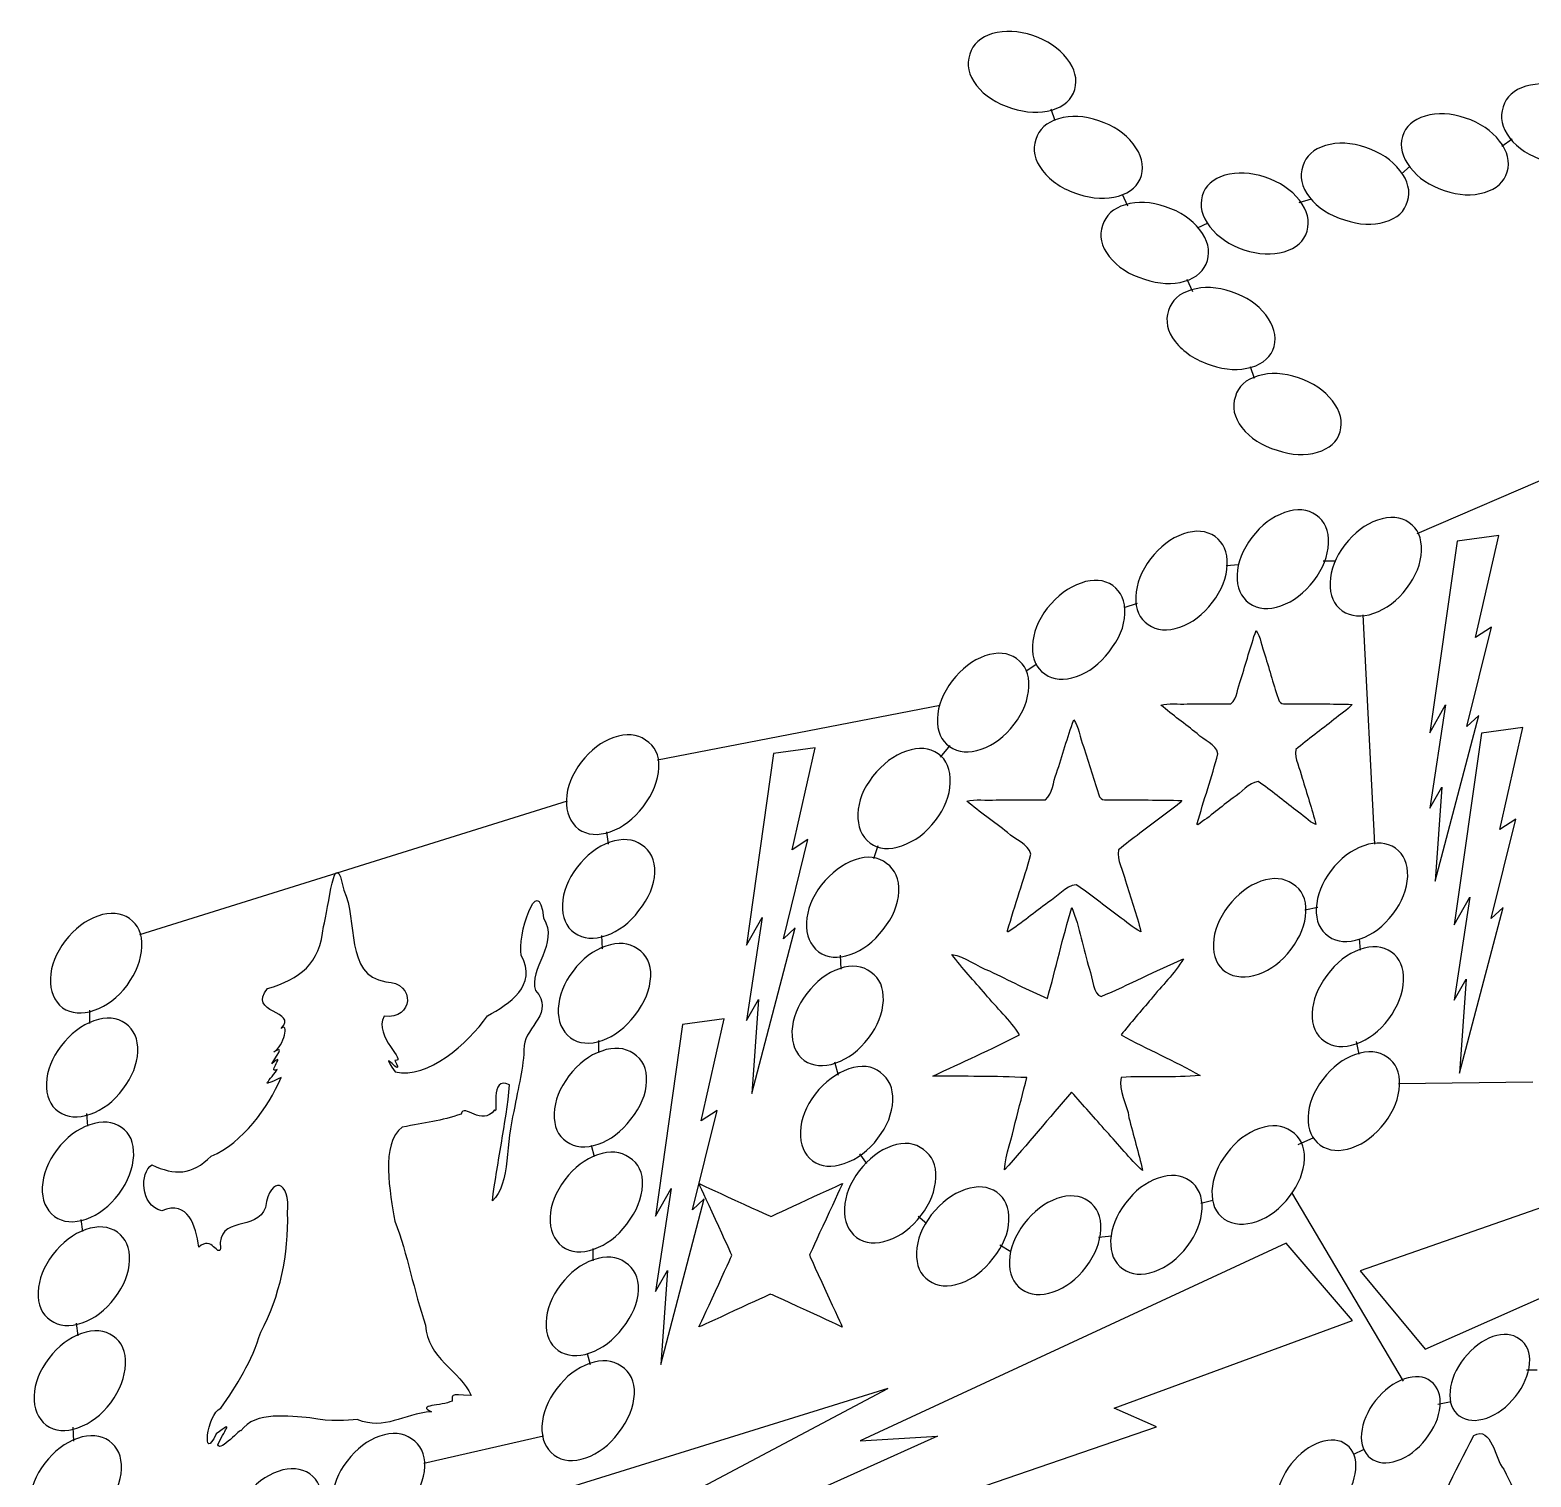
# Model space of a CAD drawing. Extents: x 0 to 11.4, y 1.1 to 23.5.
# Drawn here: x 0.02 to 5.88, y 17.73 to 23.37 of the extents above; entities that cross this region are included whole.
import ezdxf

# ---------------------------------------------------------------- set-up
doc = ezdxf.new("R2010")
doc.units = 0
doc.layers.add('White_Bulbs', color=7, linetype='CONTINUOUS')

msp = doc.modelspace()

# ---------------------------------------------------------------- linework, layer by layer
at = {"layer": 'White_Bulbs', "color": 7}
for points in [[(3.776808, 23.360425)], [(5.857468, 23.155136)], [(4.034442, 23.028366)], [(5.464794, 23.038995)], [(5.076087, 22.924027)], [(4.683413, 22.807885)], [(4.294706, 22.692917)], [(4.552341, 22.360857)], [(4.812603, 22.025409)], [(5.483262, 20.633141), (5.544424, 20.741569), (5.482941, 20.339031), (5.529728, 20.420886), (5.503605, 20.05425), (5.673566, 20.700488), (5.627222, 20.658179), (5.723357, 21.04528), (5.661473, 21.004819), (5.751534, 21.402928), (5.589357, 21.381088)], [(5.087314, 21.372125)], [(5.449964, 21.342709)], [(4.692253, 21.288393)], [(4.292989, 21.097197)], [(3.918052, 20.812491)], [(5.577945, 19.883545), (5.639108, 19.991973), (5.577625, 19.589435), (5.624412, 19.67129), (5.598288, 19.304654), (5.76825, 19.950892), (5.721905, 19.908583), (5.81804, 20.295684), (5.756156, 20.255223), (5.846218, 20.653332), (5.684041, 20.631492)], [(2.816344, 19.80464), (2.877507, 19.913068), (2.816024, 19.51053), (2.862811, 19.592385), (2.836688, 19.225749), (3.006649, 19.871987), (2.960305, 19.829678), (3.05644, 20.216779), (2.994555, 20.176318), (3.084617, 20.574427), (2.92244, 20.552587)], [(2.474655, 20.496387)], [(3.611535, 20.437304)], [(2.458651, 20.087201)], [(5.396277, 20.072417)], [(3.411046, 20.013193)], [(4.999115, 19.934953)], [(0.457245, 19.798131)], [(7.139478, 18.971649), (6.837804, 18.95814), (7.744971, 19.348964), (7.51644, 19.34003), (8.304301, 19.757464), (6.756353, 19.276635), (6.902957, 19.235659), (5.983016, 18.935968), (6.145787, 18.860644), (5.211004, 18.534308), (5.464357, 18.228709)], [(2.442806, 19.682148)], [(5.380434, 19.667364)], [(3.35046, 19.588577)], [(2.461282, 18.747315), (2.522444, 18.855743), (2.460961, 18.453205), (2.507748, 18.53506), (2.481624, 18.168424), (2.651586, 18.814662), (2.605242, 18.772353), (2.701377, 19.159454), (2.639493, 19.118993), (2.729554, 19.517102), (2.567377, 19.495262)], [(0.441239, 19.388945)], [(2.4268, 19.272962)], [(5.364428, 19.258178)], [(3.387139, 19.197626)], [(4.221055, 19.077532)], [(0.425395, 18.983892)], [(4.993381, 18.970741)], [(2.410957, 18.867909)], [(3.555282, 18.897026)], [(4.593955, 18.775412)], [(3.840619, 18.730765)], [(4.199056, 18.695813)], [(3.259916, 17.87126), (3.561326, 17.889747), (2.660734, 17.483998), (2.889086, 17.496705), (2.108225, 17.06632), (3.648023, 17.572641), (3.500762, 17.611191), (4.415631, 17.926029), (4.251638, 17.998655), (5.180906, 18.340381), (4.922542, 18.641756)], [(0.409389, 18.574707)], [(2.394951, 18.458724)], [(3.050758, 18.379128)], [(0.393545, 18.169654)], [(5.871778, 18.172155)], [(2.203727, 17.288739), (1.902053, 17.275231), (2.80922, 17.666055), (2.580689, 17.65712), (3.36855, 18.074554), (1.820603, 17.593725), (1.967206, 17.552749), (1.047265, 17.253058), (1.210037, 17.177735), (0.275253, 16.851399), (0.528607, 16.545799)], [(2.379106, 18.053671)], [(5.522711, 18.005943)], [(0.754228, 17.855054)], [(0.377539, 17.760468)], [(1.561288, 17.770612)], [(5.193628, 17.758808)]]:
    msp.add_lwpolyline(points, close=True, dxfattribs=at)
for points in [[(4.02084, 23.020847), (4.005549, 23.06598)], [(5.763439, 22.921227), (5.804203, 22.949414)], [(5.372167, 22.813819), (5.40539, 22.843044)], [(4.304487, 22.687479), (4.283814, 22.732586)], [(4.973382, 22.702067), (5.020672, 22.716292)], [(4.575609, 22.603237), (4.617492, 22.622818)], [(4.558002, 22.352887), (4.536237, 22.401219)], [(4.798075, 22.015539), (4.782785, 22.060672)], [(5.433785, 21.41088), (5.988596, 21.649148)], [(4.737718, 21.288342), (4.688363, 21.284939)], [(5.115534, 21.301957), (5.066179, 21.301957)], [(4.341181, 21.136872), (4.288422, 21.119852)], [(5.268703, 20.199116), (5.222752, 21.092622)], [(3.94975, 20.900304), (3.907203, 20.873074)], [(2.469119, 20.527585), (3.571933, 20.740325)], [(3.609374, 20.583748), (3.571933, 20.537796)], [(0.448993, 19.846819), (2.118532, 20.367605)], [(4.577302, 20.274376), (4.575013, 20.275084), (4.575152, 20.278866), (4.575134, 20.278883)], [(2.269999, 20.246769), (2.276807, 20.199116)], [(3.328565, 20.192307), (3.311546, 20.141249)], [(4.994701, 19.942126), (5.045757, 19.952337)], [(3.837447, 19.856281), (3.834875, 19.857059), (3.835011, 19.86119), (3.835011, 19.861193)], [(2.251278, 19.841713), (2.252981, 19.790655), (2.254682, 19.792357)], [(5.207435, 19.829799), (5.210839, 19.78555)], [(3.182204, 19.765126), (3.183906, 19.710665)], [(0.253277, 19.550685), (0.253277, 19.499627)], [(2.239365, 19.433253), (2.239365, 19.385599)], [(5.207435, 19.378792), (5.197224, 19.428147)], [(3.160079, 19.349858), (3.173695, 19.297099)], [(5.360604, 19.264762), (5.884781, 19.271569)], [(0.241364, 19.14733), (0.244768, 19.097975)], [(4.969172, 19.026494), (5.03044, 19.053725)], [(2.210434, 19.024793), (2.222346, 18.980543), (2.222346, 18.980543)], [(3.257086, 18.990754), (3.284317, 18.953311)], [(4.589654, 18.798437), (4.635605, 18.81035)], [(4.942801, 18.840167), (5.378959, 18.104337)], [(3.486839, 18.747379), (3.519175, 18.720149)], [(0.21924, 18.733764), (0.226047, 18.687812)], [(3.80509, 18.635053), (3.847637, 18.609525)], [(4.189714, 18.665688), (4.242472, 18.670794)], [(2.217241, 18.621438), (2.217241, 18.573784)], [(0.200519, 18.33041), (0.207327, 18.281054)], [(2.195116, 18.211276), (2.20703, 18.168728)], [(5.901905, 18.146409), (5.859993, 18.146409)], [(5.566607, 18.022765), (5.514217, 18.012286)], [(0.188606, 17.923651), (0.190307, 17.86919)], [(2.024929, 17.889613), (1.556914, 17.782392)], [(5.222928, 17.83625), (5.185206, 17.81739)]]:
    msp.add_lwpolyline(points, dxfattribs=at)
for points in [[(3.933942, 23.352744), (3.876783, 23.371942), (3.824404, 23.374503), (3.776808, 23.360425)], [(3.776808, 23.360425), (3.729211, 23.346347), (3.699617, 23.319542), (3.688026, 23.280008)], [(4.067003, 23.262956), (4.035455, 23.303616), (3.991102, 23.333545), (3.933942, 23.352744)], [(3.688026, 23.280008), (3.67379, 23.239694), (3.682445, 23.199206), (3.713992, 23.158546)], [(4.096936, 23.142665), (4.108527, 23.182198), (4.09855, 23.222295), (4.067003, 23.262956)], [(3.713992, 23.158546), (3.74554, 23.117885), (3.791215, 23.088346), (3.851019, 23.06993)], [(4.008154, 23.062249), (4.055751, 23.076326), (4.085345, 23.103132), (4.096936, 23.142665)], [(5.857468, 23.155136), (5.809871, 23.141058), (5.780277, 23.114253), (5.768686, 23.07472)], [(6.014603, 23.147454), (5.957443, 23.166653), (5.905065, 23.169213), (5.857468, 23.155136)], [(5.768686, 23.07472), (5.75445, 23.034405), (5.763106, 22.993916), (5.794653, 22.953256)], [(3.851019, 23.06993), (3.908178, 23.050732), (3.960557, 23.048171), (4.008154, 23.062249)], [(4.034442, 23.028366), (3.986845, 23.014288), (3.957251, 22.987482), (3.945659, 22.947949)], [(4.191577, 23.020684), (4.134417, 23.039883), (4.082039, 23.042443), (4.034442, 23.028366)], [(4.324638, 22.930895), (4.29309, 22.971556), (4.248736, 23.001485), (4.191577, 23.020684)], [(5.464794, 23.038995), (5.417197, 23.024917), (5.387603, 22.998112), (5.376012, 22.958579)], [(5.621929, 23.031313), (5.564769, 23.050512), (5.512391, 23.053072), (5.464794, 23.038995)], [(5.754989, 22.941525), (5.723441, 22.982186), (5.679088, 23.012115), (5.621929, 23.031313)], [(5.376012, 22.958579), (5.36442, 22.919046), (5.374398, 22.878949), (5.405946, 22.838288)], [(3.945659, 22.947949), (3.931423, 22.907634), (3.940079, 22.867146), (3.971627, 22.826485)], [(4.357199, 22.807216), (4.368791, 22.84675), (4.357937, 22.887976), (4.324638, 22.930895)], [(5.076087, 22.924027), (5.02849, 22.909949), (4.998896, 22.883144), (4.987304, 22.84361)], [(5.233221, 22.916346), (5.176062, 22.935544), (5.123684, 22.938104), (5.076087, 22.924027)], [(5.366281, 22.826556), (5.334734, 22.867217), (5.290381, 22.897147), (5.233221, 22.916346)], [(5.784922, 22.821235), (5.796513, 22.860768), (5.786536, 22.900865), (5.754989, 22.941525)], [(5.794653, 22.953256), (5.8262, 22.912595), (5.871875, 22.883057), (5.93168, 22.864641)], [(4.987304, 22.84361), (4.973068, 22.803295), (4.981724, 22.762808), (5.013272, 22.722147)], [(3.971627, 22.826485), (4.004927, 22.783566), (4.051478, 22.752898), (4.111282, 22.734482)], [(4.268416, 22.726801), (4.316013, 22.740878), (4.345607, 22.767684), (4.357199, 22.807216)], [(4.683413, 22.807885), (4.635816, 22.793808), (4.606222, 22.767003), (4.59463, 22.727469)], [(4.840547, 22.800205), (4.783388, 22.819403), (4.73101, 22.821963), (4.683413, 22.807885)], [(4.973608, 22.710415), (4.942061, 22.751076), (4.897707, 22.781006), (4.840547, 22.800205)], [(5.396214, 22.706267), (5.407806, 22.7458), (5.397829, 22.785896), (5.366281, 22.826556)], [(5.405946, 22.838288), (5.437493, 22.797628), (5.481846, 22.767698), (5.539005, 22.748499)], [(5.69614, 22.740818), (5.743737, 22.754896), (5.773331, 22.781701), (5.784922, 22.821235)], [(4.111282, 22.734482), (4.168441, 22.715283), (4.220819, 22.712723), (4.268416, 22.726801)], [(4.59463, 22.727469), (4.583039, 22.687936), (4.593017, 22.647839), (4.624564, 22.607178)], [(5.539005, 22.748499), (5.596165, 22.729301), (5.648543, 22.726741), (5.69614, 22.740818)], [(4.294706, 22.692917), (4.247109, 22.67884), (4.217515, 22.652034), (4.205923, 22.612501)], [(4.451841, 22.685236), (4.394681, 22.704435), (4.342303, 22.706995), (4.294706, 22.692917)], [(4.5849, 22.595448), (4.553352, 22.636108), (4.508999, 22.666038), (4.451841, 22.685236)], [(5.003541, 22.590125), (5.015133, 22.629658), (5.005155, 22.669755), (4.973608, 22.710415)], [(5.013272, 22.722147), (5.044819, 22.681487), (5.090494, 22.651948), (5.150297, 22.633532)], [(5.307432, 22.62585), (5.355029, 22.639928), (5.384623, 22.666734), (5.396214, 22.706267)], [(4.205923, 22.612501), (4.191687, 22.572186), (4.200343, 22.531698), (4.231891, 22.491037)], [(4.624564, 22.607178), (4.656111, 22.566518), (4.700465, 22.536589), (4.757624, 22.517391)], [(5.150297, 22.633532), (5.207457, 22.614333), (5.259835, 22.611772), (5.307432, 22.62585)], [(4.614834, 22.475157), (4.626425, 22.514691), (4.616447, 22.554787), (4.5849, 22.595448)], [(4.914759, 22.50971), (4.962356, 22.523787), (4.99195, 22.550592), (5.003541, 22.590125)], [(4.231891, 22.491037), (4.263437, 22.450377), (4.309113, 22.420839), (4.368916, 22.402422)], [(4.757624, 22.517391), (4.814784, 22.498192), (4.867162, 22.495632), (4.914759, 22.50971)], [(4.526051, 22.394741), (4.573648, 22.408818), (4.603242, 22.435624), (4.614834, 22.475157)], [(4.368916, 22.402422), (4.426076, 22.383224), (4.478454, 22.380663), (4.526051, 22.394741)], [(4.709475, 22.353176), (4.652316, 22.372374), (4.599938, 22.374935), (4.552341, 22.360857)], [(4.552341, 22.360857), (4.504744, 22.34678), (4.475149, 22.319974), (4.463558, 22.280441)], [(4.842535, 22.263388), (4.810988, 22.304048), (4.766635, 22.333977), (4.709475, 22.353176)], [(4.463558, 22.280441), (4.449322, 22.240126), (4.457977, 22.199638), (4.489524, 22.158978)], [(4.875096, 22.139709), (4.884935, 22.181501), (4.874081, 22.222727), (4.842535, 22.263388)], [(4.489524, 22.158978), (4.521071, 22.118318), (4.567623, 22.08765), (4.62918, 22.066975)], [(4.786314, 22.059294), (4.833911, 22.073371), (4.863505, 22.100177), (4.875096, 22.139709)], [(4.62918, 22.066975), (4.686339, 22.047776), (4.738717, 22.045216), (4.786314, 22.059294)], [(4.812603, 22.025409), (4.765006, 22.011331), (4.735412, 21.984526), (4.723821, 21.944993)], [(4.969738, 22.017728), (4.912578, 22.036926), (4.8602, 22.039487), (4.812603, 22.025409)], [(5.102797, 21.92794), (5.07125, 21.9686), (5.026897, 21.998529), (4.969738, 22.017728)], [(4.723821, 21.944993), (4.709586, 21.904678), (4.718241, 21.86419), (4.749788, 21.82353)], [(5.132731, 21.80765), (5.144322, 21.847183), (5.134344, 21.88728), (5.102797, 21.92794)], [(4.749788, 21.82353), (4.781334, 21.78287), (4.82701, 21.753331), (4.886813, 21.734915)], [(5.043948, 21.727233), (5.091545, 21.741311), (5.121139, 21.768117), (5.132731, 21.80765)], [(4.886813, 21.734915), (4.943973, 21.715717), (4.996351, 21.713156), (5.043948, 21.727233)], [(5.03964, 21.48202), (5.005918, 21.505683), (4.964741, 21.509099), (4.916109, 21.492267)], [(4.916109, 21.492267), (4.867477, 21.475435), (4.824899, 21.44303), (4.788375, 21.395053)], [(5.087314, 21.372125), (5.089255, 21.421724), (5.073364, 21.458355), (5.03964, 21.48202)], [(5.278759, 21.462851), (5.230128, 21.446019), (5.187549, 21.413614), (5.151025, 21.365636)], [(5.402292, 21.452603), (5.36857, 21.476267), (5.327392, 21.479683), (5.278759, 21.462851)], [(5.449964, 21.342709), (5.451904, 21.392307), (5.436013, 21.428939), (5.402292, 21.452603)], [(4.521049, 21.408536), (4.472417, 21.391702), (4.429838, 21.359297), (4.393314, 21.31132)], [(4.64458, 21.398287), (4.610858, 21.421951), (4.569681, 21.425368), (4.521049, 21.408536)], [(4.692253, 21.288393), (4.694193, 21.337991), (4.678302, 21.374622), (4.64458, 21.398287)], [(4.788375, 21.395053), (4.751851, 21.347075), (4.732618, 21.298287), (4.730678, 21.248689)], [(5.029617, 21.225761), (5.066142, 21.273739), (5.085374, 21.322527), (5.087314, 21.372125)], [(5.151025, 21.365636), (5.114501, 21.317659), (5.095269, 21.268871), (5.093329, 21.219272)], [(5.392267, 21.196345), (5.428792, 21.244323), (5.448024, 21.293111), (5.449964, 21.342709)], [(4.393314, 21.31132), (4.35679, 21.263342), (4.337557, 21.214554), (4.335616, 21.164956)], [(4.634556, 21.14203), (4.67108, 21.190007), (4.690313, 21.238795), (4.692253, 21.288393)], [(4.121785, 21.217339), (4.073153, 21.200507), (4.029223, 21.167635), (3.989996, 21.118722)], [(4.245315, 21.207092), (4.211594, 21.230756), (4.170417, 21.234172), (4.121785, 21.217339)], [(4.292989, 21.097197), (4.294929, 21.146796), (4.279037, 21.183427), (4.245315, 21.207092)], [(4.730678, 21.248689), (4.728738, 21.19909), (4.744629, 21.162459), (4.778351, 21.138794)], [(4.901882, 21.128547), (4.950514, 21.145379), (4.993092, 21.177783), (5.029617, 21.225761)], [(5.093329, 21.219272), (5.091388, 21.169674), (5.107279, 21.133043), (5.141001, 21.109378)], [(4.335616, 21.164956), (4.333676, 21.115357), (4.349568, 21.078727), (4.383291, 21.055063)], [(4.506821, 21.044814), (4.555453, 21.061647), (4.598032, 21.094052), (4.634556, 21.14203)], [(5.264532, 21.09913), (5.313165, 21.115963), (5.355743, 21.148367), (5.392267, 21.196345)], [(3.989996, 21.118722), (3.953472, 21.070744), (3.93424, 21.021956), (3.9323, 20.972358)], [(4.23124, 20.949431), (4.270466, 20.998344), (4.291049, 21.047599), (4.292989, 21.097197)], [(4.778351, 21.138794), (4.812073, 21.11513), (4.85325, 21.111714), (4.901882, 21.128547)], [(5.141001, 21.109378), (5.174723, 21.085713), (5.2159, 21.082298), (5.264532, 21.09913)], [(4.383291, 21.055063), (4.417013, 21.031398), (4.45819, 21.027982), (4.506821, 21.044814)], [(4.745328, 20.840911), (4.76532, 20.904476), (4.782702, 20.969188), (4.804682, 21.031907)], [(4.804682, 21.031907), (4.823068, 21.010214), (4.826315, 20.966551), (4.838795, 20.936653)], [(3.9323, 20.972358), (3.93036, 20.92276), (3.946251, 20.886128), (3.979972, 20.862464)], [(3.746846, 20.932633), (3.698214, 20.915801), (3.655636, 20.883396), (3.619112, 20.835419)], [(3.870378, 20.922385), (3.836656, 20.94605), (3.795478, 20.949466), (3.746846, 20.932633)], [(3.918052, 20.812491), (3.919992, 20.86209), (3.904101, 20.898721), (3.870378, 20.922385)], [(4.103505, 20.852216), (4.152137, 20.869049), (4.194714, 20.901453), (4.23124, 20.949431)], [(4.838795, 20.936653), (4.857779, 20.876818), (4.873838, 20.815795), (4.894705, 20.756722)], [(3.979972, 20.862464), (4.013694, 20.8388), (4.054872, 20.835384), (4.103505, 20.852216)], [(3.619112, 20.835419), (3.582588, 20.787441), (3.563356, 20.738653), (3.561415, 20.689055)], [(3.860355, 20.666127), (3.896879, 20.714105), (3.916111, 20.762893), (3.918052, 20.812491)], [(4.706817, 20.746303), (4.732803, 20.768115), (4.732048, 20.810055), (4.745328, 20.840911)], [(4.433367, 20.741342), (4.461667, 20.749907), (4.502909, 20.743358), (4.536065, 20.745845)], [(4.574891, 20.629914), (4.527918, 20.667329), (4.479293, 20.702502), (4.433367, 20.741342)], [(4.536065, 20.745845), (4.592982, 20.746053), (4.649899, 20.746157), (4.706817, 20.746303)], [(4.894705, 20.756722), (4.906231, 20.738694), (4.928506, 20.74892), (4.945558, 20.74612)], [(4.945558, 20.74612), (5.023791, 20.74537), (5.102093, 20.746474), (5.180267, 20.743697)], [(5.180267, 20.743697), (5.160554, 20.720207), (5.131523, 20.704824), (5.108361, 20.684358)], [(3.561415, 20.689055), (3.559475, 20.639456), (3.575366, 20.602825), (3.609088, 20.57916)], [(4.026399, 20.474927), (4.04888, 20.544337), (4.068428, 20.615001), (4.093144, 20.683489)], [(4.093144, 20.683489), (4.11382, 20.6598), (4.117476, 20.612123), (4.131506, 20.579473)], [(5.108361, 20.684358), (5.059232, 20.645022), (5.007851, 20.608534), (4.960122, 20.56744)], [(2.299399, 20.615126), (2.250768, 20.598294), (2.208189, 20.565889), (2.171665, 20.517911)], [(2.422931, 20.604878), (2.389209, 20.628543), (2.348031, 20.631958), (2.299399, 20.615126)], [(3.732618, 20.568912), (3.781252, 20.585745), (3.82383, 20.61815), (3.860355, 20.666127)], [(4.656019, 20.551528), (4.647453, 20.589932), (4.600602, 20.603233), (4.574891, 20.629914)], [(2.474655, 20.496387), (2.476597, 20.545985), (2.459355, 20.582149), (2.422931, 20.604878)], [(3.440491, 20.561579), (3.39186, 20.544747), (3.347931, 20.511875), (3.308704, 20.462962)], [(3.564024, 20.551331), (3.530302, 20.574996), (3.489124, 20.578412), (3.440491, 20.561579)], [(3.609088, 20.57916), (3.64281, 20.555496), (3.683987, 20.552081), (3.732618, 20.568912)], [(4.131506, 20.579473), (4.15285, 20.514133), (4.170912, 20.447499), (4.194379, 20.382993)], [(4.960122, 20.56744), (4.953691, 20.530204), (4.97688, 20.493219), (4.984706, 20.456609)], [(2.171665, 20.517911), (2.135141, 20.469934), (2.115909, 20.421146), (2.113969, 20.371547)], [(3.611535, 20.437304), (3.613582, 20.489658), (3.597746, 20.527668), (3.564024, 20.551331)], [(4.575134, 20.278883), (4.600324, 20.370333), (4.63188, 20.45982), (4.656019, 20.551528)], [(2.412745, 20.344487), (2.452079, 20.396155), (2.472716, 20.446789), (2.474655, 20.496387)], [(3.308704, 20.462962), (3.27218, 20.414984), (3.252948, 20.366196), (3.251007, 20.316598)], [(3.983091, 20.371616), (4.012315, 20.395433), (4.011467, 20.441231), (4.026399, 20.474927)], [(4.812832, 20.443037), (4.775175, 20.438204), (4.747945, 20.39902), (4.715182, 20.379106)], [(4.959902, 20.331013), (4.910746, 20.368121), (4.863489, 20.408348), (4.812832, 20.443037)], [(4.984706, 20.456609), (5.002153, 20.396025), (5.023438, 20.336333), (5.038191, 20.27509)], [(3.553838, 20.29094), (3.590363, 20.338918), (3.609595, 20.387706), (3.611535, 20.437304)], [(4.194379, 20.382993), (4.207339, 20.363307), (4.232389, 20.374473), (4.251565, 20.371416)], [(2.113969, 20.371547), (2.112028, 20.321949), (2.127865, 20.28394), (2.161479, 20.25752)], [(2.28501, 20.247272), (2.333642, 20.264105), (2.37622, 20.296509), (2.412745, 20.344487)], [(3.67559, 20.366189), (3.707413, 20.375539), (3.753792, 20.368389), (3.791076, 20.371106)], [(3.834739, 20.244511), (3.781913, 20.285367), (3.727235, 20.323776), (3.67559, 20.366189)], [(3.791076, 20.371106), (3.85508, 20.371345), (3.919086, 20.371439), (3.983091, 20.371616)], [(4.251565, 20.371416), (4.339539, 20.370583), (4.427592, 20.371801), (4.515502, 20.36877)], [(4.515502, 20.36877), (4.493333, 20.343119), (4.460688, 20.326322), (4.434641, 20.303974)], [(4.715182, 20.379106), (4.668913, 20.344744), (4.625103, 20.305983), (4.577302, 20.274376)], [(5.038191, 20.27509), (5.009844, 20.286504), (4.986171, 20.313258), (4.959902, 20.331013)], [(3.251007, 20.316598), (3.249067, 20.266999), (3.264904, 20.22899), (3.29852, 20.20257)], [(3.42205, 20.192323), (3.473385, 20.21009), (3.517314, 20.242962), (3.553838, 20.29094)], [(4.434641, 20.303974), (4.379395, 20.26102), (4.321615, 20.221173), (4.267941, 20.1763)], [(1.165464, 19.877355), (1.187994, 19.943874), (1.207898, 20.214366), (1.2449, 20.018983)], [(2.283393, 20.20594), (2.234761, 20.189108), (2.192184, 20.156703), (2.155659, 20.108725)], [(2.161479, 20.25752), (2.195201, 20.233856), (2.236378, 20.23044), (2.28501, 20.247272)], [(2.406925, 20.195692), (2.373203, 20.219357), (2.332025, 20.222772), (2.283393, 20.20594)], [(3.925969, 20.158915), (3.916336, 20.200852), (3.86365, 20.215376), (3.834739, 20.244511)], [(5.348605, 20.18231), (5.314882, 20.205975), (5.273705, 20.209391), (5.225073, 20.192559)], [(2.458651, 20.087201), (2.460591, 20.136799), (2.443349, 20.172963), (2.406925, 20.195692)], [(3.363372, 20.123087), (3.329758, 20.149507), (3.288635, 20.1543), (3.240003, 20.137468)], [(3.29852, 20.20257), (3.332241, 20.178906), (3.373418, 20.175491), (3.42205, 20.192323)], [(3.835011, 19.861193), (3.863338, 19.961054), (3.898824, 20.058773), (3.925969, 20.158915)], [(4.267941, 20.1763), (4.260711, 20.13564), (4.286786, 20.095254), (4.295586, 20.055276)], [(5.225073, 20.192559), (5.176441, 20.175727), (5.133862, 20.143321), (5.097338, 20.095343)], [(5.396277, 20.072417), (5.398217, 20.122015), (5.382326, 20.158646), (5.348605, 20.18231)], [(1.937758, 19.765939), (1.919281, 19.832818), (2.004456, 20.103433), (2.024533, 19.910538)], [(2.155659, 20.108725), (2.119135, 20.060748), (2.099903, 20.011959), (2.097962, 19.962361)], [(3.240003, 20.137468), (3.191371, 20.120636), (3.147442, 20.087763), (3.108215, 20.03885)], [(3.411046, 20.013193), (3.412986, 20.062791), (3.397094, 20.099422), (3.363372, 20.123087)], [(5.097338, 20.095343), (5.060814, 20.047366), (5.041582, 19.998578), (5.039642, 19.94898)], [(2.396901, 19.939435), (2.436127, 19.988347), (2.45671, 20.037602), (2.458651, 20.087201)], [(3.108215, 20.03885), (3.071692, 19.990872), (3.052459, 19.942084), (3.050518, 19.892486)], [(4.102308, 20.040455), (4.059964, 20.035179), (4.029343, 19.992391), (3.992499, 19.970645)], [(4.267694, 19.918128), (4.212417, 19.958648), (4.159274, 20.002576), (4.102308, 20.040455)], [(4.295586, 20.055276), (4.315207, 19.989119), (4.339137, 19.923936), (4.355733, 19.857061)], [(4.823857, 20.053692), (4.775225, 20.036859), (4.732647, 20.004454), (4.696123, 19.956476)], [(4.947389, 20.043444), (4.913666, 20.067108), (4.87249, 20.070524), (4.823857, 20.053692)], [(4.999115, 19.934953), (5.001055, 19.984551), (4.983813, 20.020715), (4.947389, 20.043444)], [(5.33858, 19.926053), (5.375105, 19.974031), (5.394337, 20.022819), (5.396277, 20.072417)], [(1.2449, 20.018983), (1.302686, 19.902584), (1.246051, 19.687005), (1.408755, 19.661864)], [(3.349297, 19.865426), (3.388523, 19.914339), (3.409106, 19.963594), (3.411046, 20.013193)], [(3.992499, 19.970645), (3.940469, 19.933123), (3.891203, 19.890796), (3.837447, 19.856281)], [(0.28604, 19.918274), (0.237409, 19.90144), (0.19483, 19.869036), (0.158306, 19.821058)], [(0.409571, 19.908025), (0.37585, 19.931689), (0.334672, 19.935106), (0.28604, 19.918274)], [(2.097962, 19.962361), (2.096023, 19.912763), (2.111914, 19.876132), (2.145635, 19.852468)], [(2.269167, 19.842219), (2.317798, 19.859052), (2.360376, 19.891457), (2.396901, 19.939435)], [(3.990303, 19.59599), (4.023914, 19.714073), (4.0499, 19.834242), (4.086259, 19.951557)], [(4.086259, 19.951557), (4.115754, 19.873594), (4.131502, 19.791154), (4.154223, 19.711019)], [(4.355733, 19.857061), (4.323854, 19.869526), (4.297234, 19.89874), (4.267694, 19.918128)], [(4.696123, 19.956476), (4.659598, 19.9085), (4.640366, 19.859712), (4.638426, 19.810113)], [(4.941418, 19.788589), (4.977942, 19.836567), (4.997175, 19.885355), (4.999115, 19.934953)], [(5.039642, 19.94898), (5.037701, 19.899381), (5.053591, 19.86275), (5.087314, 19.839085)], [(5.210846, 19.828837), (5.259478, 19.84567), (5.302056, 19.878075), (5.33858, 19.926053)], [(0.457245, 19.798131), (0.459185, 19.84773), (0.443294, 19.884361), (0.409571, 19.908025)], [(0.947922, 19.635394), (1.071051, 19.672499), (1.155404, 19.730633), (1.165464, 19.877355)], [(2.024533, 19.910538), (2.086848, 19.811504), (1.963564, 19.709268), (1.993705, 19.627346)], [(3.050518, 19.892486), (3.048579, 19.842888), (3.064416, 19.804879), (3.09803, 19.778459)], [(3.221561, 19.768211), (3.270193, 19.785043), (3.312772, 19.817448), (3.349297, 19.865426)], [(0.158306, 19.821058), (0.121781, 19.77308), (0.102549, 19.724292), (0.100609, 19.674694)], [(0.399386, 19.647635), (0.436018, 19.698367), (0.455305, 19.748533), (0.457245, 19.798131)], [(2.26755, 19.800887), (2.218918, 19.784055), (2.17634, 19.751651), (2.139815, 19.703673)], [(2.145635, 19.852468), (2.179357, 19.828803), (2.220535, 19.825387), (2.269167, 19.842219)], [(2.39108, 19.79064), (2.357358, 19.814304), (2.316182, 19.81772), (2.26755, 19.800887)], [(4.638426, 19.810113), (4.636486, 19.760515), (4.652377, 19.723884), (4.686098, 19.700219)], [(5.087314, 19.839085), (5.121036, 19.815421), (5.162214, 19.812005), (5.210846, 19.828837)], [(5.33276, 19.777258), (5.299038, 19.800922), (5.257861, 19.804338), (5.209229, 19.787506)], [(1.805486, 19.528608), (1.891792, 19.576003), (2.001586, 19.645803), (1.937758, 19.765939)], [(2.442806, 19.682148), (2.444746, 19.731747), (2.427504, 19.76791), (2.39108, 19.79064)], [(3.09803, 19.778459), (3.131752, 19.754795), (3.172929, 19.751379), (3.221561, 19.768211)], [(3.749125, 19.613488), (3.70405, 19.664094), (3.658246, 19.714224), (3.617553, 19.768502)], [(3.617553, 19.768502), (3.670781, 19.760438), (3.714368, 19.721925), (3.764855, 19.703991)], [(4.20002, 19.604206), (4.308692, 19.64985), (4.41278, 19.705631), (4.521644, 19.750836)], [(4.521644, 19.750836), (4.486501, 19.693575), (4.436951, 19.64673), (4.395389, 19.594142)], [(4.813682, 19.691373), (4.862315, 19.708206), (4.904894, 19.740611), (4.941418, 19.788589)], [(5.209229, 19.787506), (5.160596, 19.770673), (5.117964, 19.73689), (5.081332, 19.686157)], [(5.380434, 19.667364), (5.382374, 19.716962), (5.366482, 19.753593), (5.33276, 19.777258)], [(2.139815, 19.703673), (2.10329, 19.655695), (2.084058, 19.606907), (2.082118, 19.557309)], [(2.380896, 19.530249), (2.42023, 19.581917), (2.440867, 19.63255), (2.442806, 19.682148)], [(3.179417, 19.712852), (3.130785, 19.69602), (3.088207, 19.663615), (3.051683, 19.615638)], [(3.302788, 19.698471), (3.269173, 19.724891), (3.228049, 19.729685), (3.179417, 19.712852)], [(3.35046, 19.588577), (3.3524, 19.638175), (3.336509, 19.674807), (3.302788, 19.698471)], [(3.764855, 19.703991), (3.83979, 19.667547), (3.914303, 19.63019), (3.990303, 19.59599)], [(4.154223, 19.711019), (4.16853, 19.678478), (4.169266, 19.610204), (4.20002, 19.604206)], [(4.686098, 19.700219), (4.722522, 19.67749), (4.76505, 19.674541), (4.813682, 19.691373)], [(5.081332, 19.686157), (5.044808, 19.63818), (5.025575, 19.589392), (5.023635, 19.539793)], [(0.100609, 19.674694), (0.098668, 19.625096), (0.114506, 19.587087), (0.148121, 19.560667)], [(0.27165, 19.550419), (0.320283, 19.567251), (0.362862, 19.599657), (0.399386, 19.647635)], [(1.001067, 19.479956), (1.071153, 19.548774), (0.863646, 19.538093), (0.947922, 19.635394)], [(1.408755, 19.661864), (1.528325, 19.658026), (1.51705, 19.513199), (1.402298, 19.527478)], [(1.993705, 19.627346), (2.069727, 19.542718), (1.956436, 19.487261), (1.948894, 19.412571)], [(5.322575, 19.516866), (5.359207, 19.567599), (5.378493, 19.617765), (5.380434, 19.667364)], [(0.148121, 19.560667), (0.181842, 19.537003), (0.223019, 19.533587), (0.27165, 19.550419)], [(3.051683, 19.615638), (3.015158, 19.56766), (2.995926, 19.518872), (2.993985, 19.469273)], [(3.292763, 19.442213), (3.329288, 19.490191), (3.34852, 19.538979), (3.35046, 19.588577)], [(3.881791, 19.454925), (3.844833, 19.513289), (3.792397, 19.559882), (3.749125, 19.613488)], [(4.395389, 19.594142), (4.355799, 19.547978), (4.316028, 19.501951), (4.277919, 19.454547)], [(0.270034, 19.509088), (0.221403, 19.492254), (0.178824, 19.45985), (0.1423, 19.411872)], [(0.393566, 19.49884), (0.359844, 19.522504), (0.318667, 19.52592), (0.270034, 19.509088)], [(0.972597, 19.38873), (1.013646, 19.410906), (1.030557, 19.507978), (1.001067, 19.479956)], [(1.402298, 19.527478), (1.359825, 19.447968), (1.497107, 19.350166), (1.444146, 19.355074)], [(1.445561, 19.310478), (1.574399, 19.281335), (1.727304, 19.41855), (1.805486, 19.528608)], [(2.082118, 19.557309), (2.080178, 19.507711), (2.096015, 19.469701), (2.129629, 19.443282)], [(2.253161, 19.433033), (2.301793, 19.449865), (2.34437, 19.482271), (2.380896, 19.530249)], [(5.023635, 19.539793), (5.021696, 19.490195), (5.037587, 19.453564), (5.071308, 19.429899)], [(5.19484, 19.419651), (5.243472, 19.436483), (5.28605, 19.468888), (5.322575, 19.516866)], [(0.441239, 19.388945), (0.443179, 19.438544), (0.427288, 19.475175), (0.393566, 19.49884)], [(2.993985, 19.469273), (2.992046, 19.419675), (3.007882, 19.381666), (3.041497, 19.355246)], [(3.544036, 19.293748), (3.656637, 19.347431), (3.77099, 19.397521), (3.881791, 19.454925)], [(4.277919, 19.454547), (4.379089, 19.398588), (4.486152, 19.353976), (4.586231, 19.295967)], [(0.1423, 19.411872), (0.105775, 19.363895), (0.086544, 19.315107), (0.084604, 19.265509)], [(0.383542, 19.242581), (0.420067, 19.290559), (0.439299, 19.339347), (0.441239, 19.388945)], [(0.985406, 19.319962), (0.942021, 19.296442), (1.025501, 19.395915), (0.964988, 19.3418)], [(0.964988, 19.3418), (0.999824, 19.399128), (1.004564, 19.40593), (0.972597, 19.38873)], [(1.444146, 19.355074), (1.491536, 19.267096), (1.367448, 19.424913), (1.445561, 19.310478)], [(1.948894, 19.412571), (1.946433, 19.319817), (1.926672, 19.257951), (1.908729, 19.15597)], [(2.251544, 19.391701), (2.202912, 19.374869), (2.160334, 19.342465), (2.123809, 19.294487)], [(2.129629, 19.443282), (2.163351, 19.419617), (2.204529, 19.416201), (2.253161, 19.433033)], [(2.375074, 19.381454), (2.341353, 19.405117), (2.300176, 19.408534), (2.251544, 19.391701)], [(3.165029, 19.344999), (3.213661, 19.361831), (3.256239, 19.394235), (3.292763, 19.442213)], [(5.071308, 19.429899), (5.105031, 19.406235), (5.146207, 19.402819), (5.19484, 19.419651)], [(5.316754, 19.368072), (5.283033, 19.391736), (5.241856, 19.395152), (5.193224, 19.37832)], [(2.4268, 19.272962), (2.428741, 19.322561), (2.411498, 19.358724), (2.375074, 19.381454)], [(3.041497, 19.355246), (3.075219, 19.331582), (3.116396, 19.328166), (3.165029, 19.344999)], [(3.339466, 19.30752), (3.305852, 19.333939), (3.264729, 19.338733), (3.216097, 19.321901)], [(5.193224, 19.37832), (5.144591, 19.361487), (5.102013, 19.329083), (5.065488, 19.281105)], [(5.364428, 19.258178), (5.366368, 19.307776), (5.350476, 19.344407), (5.316754, 19.368072)], [(0.727896, 18.981118), (0.852954, 19.03614), (0.948396, 19.168026), (1.000337, 19.287806)], [(1.000337, 19.287806), (0.916224, 19.249941), (0.946409, 19.262355), (0.985406, 19.319962)], [(1.891767, 19.259646), (1.811641, 19.302997), (1.849683, 19.132745), (1.83329, 19.161868)], [(2.123809, 19.294487), (2.087285, 19.246509), (2.068052, 19.197721), (2.066112, 19.148123)], [(2.36505, 19.125195), (2.404277, 19.174108), (2.42486, 19.223364), (2.4268, 19.272962)], [(3.216097, 19.321901), (3.167465, 19.305069), (3.123536, 19.272197), (3.08431, 19.223284)], [(3.387139, 19.197626), (3.389079, 19.247225), (3.373188, 19.283856), (3.339466, 19.30752)], [(3.909786, 19.287714), (3.787995, 19.294803), (3.66595, 19.291987), (3.544036, 19.293748)], [(3.865346, 19.113084), (3.880413, 19.171229), (3.895665, 19.229329), (3.909786, 19.287714)], [(4.278228, 19.288741), (4.26492, 19.235267), (4.303735, 19.184768), (4.308334, 19.131626)], [(4.586231, 19.295967), (4.48379, 19.286581), (4.380788, 19.295324), (4.278228, 19.288741)], [(5.065488, 19.281105), (5.028963, 19.233127), (5.009731, 19.184339), (5.007791, 19.13474)], [(0.084604, 19.265509), (0.082663, 19.215911), (0.098554, 19.179279), (0.132276, 19.155615)], [(0.255807, 19.145366), (0.30444, 19.162198), (0.347018, 19.194604), (0.383542, 19.242581)], [(1.825088, 18.80659), (1.842934, 18.954457), (1.878839, 19.108021), (1.891767, 19.259646)], [(3.08431, 19.223284), (3.047785, 19.175306), (3.028553, 19.126518), (3.026613, 19.07692)], [(4.084809, 19.23176), (3.99755, 19.130713), (3.91271, 19.027565), (3.823397, 18.928303)], [(4.221055, 19.077532), (4.17564, 19.128942), (4.130224, 19.180351), (4.084809, 19.23176)], [(5.306731, 19.111814), (5.343255, 19.159791), (5.362487, 19.208579), (5.364428, 19.258178)], [(0.132276, 19.155615), (0.165998, 19.13195), (0.207175, 19.128534), (0.255807, 19.145366)], [(1.83329, 19.161868), (1.78389, 19.094377), (1.71425, 19.190579), (1.702939, 19.145708)], [(1.908729, 19.15597), (1.87732, 19.045542), (1.89562, 18.870154), (1.825088, 18.80659)], [(3.329442, 19.051262), (3.365967, 19.09924), (3.385199, 19.148028), (3.387139, 19.197626)], [(0.25419, 19.104034), (0.205558, 19.087202), (0.162979, 19.054797), (0.126456, 19.00682)], [(0.377722, 19.093786), (0.344, 19.117451), (0.302822, 19.120867), (0.25419, 19.104034)], [(0.425395, 18.983892), (0.427336, 19.033491), (0.411444, 19.070122), (0.377722, 19.093786)], [(1.47349, 19.094255), (1.387183, 19.033711), (1.425803, 18.833387), (1.444332, 18.728323)], [(1.702939, 19.145708), (1.625102, 19.118652), (1.562174, 19.112172), (1.47349, 19.094255)], [(2.066112, 19.148123), (2.064173, 19.098525), (2.080063, 19.061893), (2.113786, 19.038228)], [(2.237317, 19.027981), (2.285948, 19.044813), (2.328527, 19.077218), (2.36505, 19.125195)], [(3.823397, 18.928303), (3.828488, 18.99137), (3.852372, 19.051322), (3.865346, 19.113084)], [(4.308334, 19.131626), (4.326095, 19.062724), (4.346661, 18.994532), (4.362043, 18.925029)], [(4.941655, 19.079233), (4.907933, 19.102897), (4.866756, 19.106313), (4.818124, 19.089481)], [(5.007791, 19.13474), (5.005851, 19.085143), (5.021742, 19.048511), (5.055464, 19.024847)], [(5.178996, 19.014599), (5.227628, 19.031431), (5.270205, 19.063836), (5.306731, 19.111814)], [(2.113786, 19.038228), (2.147508, 19.014564), (2.188685, 19.011149), (2.237317, 19.027981)], [(3.026613, 19.07692), (3.024672, 19.027321), (3.04051, 18.989312), (3.074124, 18.962892)], [(3.197654, 18.952645), (3.248989, 18.970412), (3.292918, 19.003285), (3.329442, 19.051262)], [(3.507609, 19.006921), (3.473995, 19.033341), (3.432872, 19.038134), (3.38424, 19.021301)], [(4.362043, 18.925029), (4.310538, 18.971131), (4.26835, 19.027182), (4.221055, 19.077532)], [(4.818124, 19.089481), (4.769492, 19.072648), (4.726913, 19.040243), (4.69039, 18.992266)], [(4.993381, 18.970741), (4.995322, 19.02034), (4.978079, 19.056504), (4.941655, 19.079233)], [(0.126456, 19.00682), (0.089931, 18.958842), (0.070698, 18.910054), (0.068759, 18.860456)], [(0.367537, 18.833395), (0.404168, 18.884128), (0.423455, 18.934294), (0.425395, 18.983892)], [(0.49586, 18.947101), (0.587104, 18.906686), (0.650324, 18.906249), (0.727896, 18.981118)], [(2.235699, 18.986649), (2.187067, 18.969817), (2.14449, 18.937411), (2.107966, 18.889434)], [(2.359231, 18.9764), (2.325508, 19.000065), (2.284331, 19.003481), (2.235699, 18.986649)], [(2.410957, 18.867909), (2.412896, 18.917507), (2.395655, 18.953671), (2.359231, 18.9764)], [(3.38424, 19.021301), (3.335608, 19.004469), (3.29303, 18.972065), (3.256506, 18.924087)], [(3.555282, 18.897026), (3.557222, 18.946625), (3.541331, 18.983256), (3.507609, 19.006921)], [(4.69039, 18.992266), (4.653864, 18.944288), (4.634632, 18.8955), (4.632692, 18.845901)], [(5.055464, 19.024847), (5.089186, 19.001182), (5.130363, 18.997766), (5.178996, 19.014599)], [(0.534826, 18.768697), (0.44874, 18.789811), (0.44976, 18.918249), (0.49586, 18.947101)], [(3.074124, 18.962892), (3.107846, 18.939228), (3.149023, 18.935812), (3.197654, 18.952645)], [(3.256506, 18.924087), (3.219981, 18.876109), (3.200749, 18.827321), (3.198809, 18.777724)], [(4.935683, 18.824377), (4.972209, 18.872354), (4.991441, 18.921142), (4.993381, 18.970741)], [(0.068759, 18.860456), (0.066819, 18.810857), (0.082656, 18.772848), (0.116269, 18.746428)], [(1.025939, 18.759935), (1.037192, 18.887051), (0.95936, 18.910227), (0.939597, 18.781732)], [(2.107966, 18.889434), (2.071441, 18.841457), (2.052209, 18.792669), (2.050268, 18.74307)], [(2.349044, 18.716009), (2.388379, 18.767677), (2.409017, 18.818311), (2.410957, 18.867909)], [(2.695245, 18.734866), (2.659888, 18.811484), (2.631085, 18.874294), (2.631236, 18.874442)], [(2.631236, 18.874442), (2.631394, 18.874594), (2.694208, 18.845729), (2.770838, 18.8103)], [(3.051962, 18.81066), (3.128017, 18.845804), (3.190365, 18.874435), (3.190514, 18.874283)], [(3.190514, 18.874283), (3.190677, 18.874129), (3.161999, 18.811797), (3.126813, 18.735763)], [(3.497586, 18.750662), (3.53411, 18.79864), (3.553341, 18.847428), (3.555282, 18.897026)], [(3.792945, 18.840659), (3.759224, 18.864324), (3.718048, 18.86774), (3.669416, 18.850908)], [(4.42275, 18.895554), (4.374119, 18.878723), (4.33154, 18.846318), (4.295016, 18.79834)], [(4.546282, 18.885307), (4.51256, 18.908971), (4.471382, 18.912387), (4.42275, 18.895554)], [(4.593955, 18.775412), (4.595894, 18.82501), (4.580004, 18.861643), (4.546282, 18.885307)], [(0.239801, 18.736181), (0.288434, 18.753013), (0.331013, 18.785418), (0.367537, 18.833395)], [(0.679957, 18.626969), (0.666455, 18.709611), (0.640302, 18.811495), (0.534826, 18.768697)], [(2.770838, 18.8103), (2.874251, 18.762491), (2.910615, 18.746001), (2.911921, 18.746325)], [(2.911921, 18.746325), (2.912884, 18.746563), (2.975907, 18.775516), (3.051962, 18.81066)], [(3.669416, 18.850908), (3.620784, 18.834076), (3.576854, 18.801203), (3.537627, 18.75229)], [(3.840619, 18.730765), (3.842559, 18.780364), (3.826668, 18.816995), (3.792945, 18.840659)], [(4.027852, 18.815956), (3.979219, 18.799123), (3.936641, 18.766718), (3.900116, 18.718741)], [(4.151382, 18.805708), (4.117661, 18.829372), (4.076483, 18.832788), (4.027852, 18.815956)], [(4.199056, 18.695813), (4.200996, 18.745412), (4.185104, 18.782043), (4.151382, 18.805708)], [(4.632692, 18.845901), (4.630753, 18.796303), (4.646643, 18.759672), (4.680365, 18.736008)], [(4.807948, 18.727162), (4.85658, 18.743994), (4.899159, 18.776399), (4.935683, 18.824377)], [(0.116269, 18.746428), (0.149992, 18.722764), (0.191169, 18.719348), (0.239801, 18.736181)], [(0.939597, 18.781732), (0.907573, 18.684721), (0.751444, 18.753507), (0.763902, 18.621984)], [(0.920963, 18.295333), (0.99564, 18.432051), (1.030998, 18.601994), (1.025939, 18.759935)], [(2.050268, 18.74307), (2.048329, 18.693472), (2.064165, 18.655463), (2.097779, 18.629043)], [(3.198809, 18.777724), (3.196868, 18.728125), (3.212706, 18.690115), (3.24632, 18.663696)], [(3.369851, 18.653447), (3.418483, 18.670279), (3.461061, 18.702685), (3.497586, 18.750662)], [(3.537627, 18.75229), (3.501103, 18.704313), (3.481871, 18.655524), (3.479931, 18.605925)], [(4.295016, 18.79834), (4.258491, 18.750362), (4.239259, 18.701574), (4.237317, 18.651975)], [(4.536257, 18.629049), (4.572782, 18.677026), (4.592014, 18.725814), (4.593955, 18.775412)], [(0.238184, 18.694848), (0.189552, 18.678016), (0.146975, 18.645611), (0.110449, 18.597633)], [(0.361716, 18.6846), (0.327995, 18.708265), (0.286817, 18.711681), (0.238184, 18.694848)], [(0.409389, 18.574707), (0.41133, 18.624305), (0.395438, 18.660936), (0.361716, 18.6846)], [(1.444332, 18.728323), (1.494474, 18.597817), (1.518485, 18.45604), (1.563958, 18.322228)], [(2.22131, 18.618794), (2.269943, 18.635627), (2.31252, 18.668031), (2.349044, 18.716009)], [(2.75953, 18.594738), (2.759521, 18.595186), (2.730602, 18.658248), (2.695245, 18.734866)], [(3.126813, 18.735763), (3.091626, 18.659727), (3.06264, 18.59672), (3.062399, 18.595746)], [(3.778871, 18.582999), (3.818096, 18.631911), (3.838679, 18.681166), (3.840619, 18.730765)], [(3.900116, 18.718741), (3.863591, 18.670763), (3.844359, 18.621975), (3.842418, 18.572376)], [(4.141358, 18.54945), (4.177883, 18.597427), (4.197115, 18.646215), (4.199056, 18.695813)], [(4.680365, 18.736008), (4.716789, 18.713279), (4.759317, 18.71033), (4.807948, 18.727162)], [(0.763902, 18.621984), (0.756107, 18.585723), (0.728522, 18.673633), (0.679957, 18.626969)], [(2.097779, 18.629043), (2.131502, 18.605379), (2.172679, 18.601963), (2.22131, 18.618794)], [(3.24632, 18.663696), (3.280042, 18.640031), (3.321219, 18.636615), (3.369851, 18.653447)], [(4.237317, 18.651975), (4.235378, 18.602377), (4.251269, 18.565745), (4.284992, 18.542082)], [(4.408523, 18.531834), (4.457155, 18.548666), (4.499733, 18.581071), (4.536257, 18.629049)], [(0.110449, 18.597633), (0.073925, 18.549656), (0.054693, 18.500868), (0.052752, 18.451269)], [(0.351692, 18.428343), (0.388217, 18.476321), (0.407449, 18.525109), (0.409389, 18.574707)], [(2.219694, 18.577462), (2.171062, 18.56063), (2.128483, 18.528225), (2.09196, 18.480247)], [(2.343224, 18.567214), (2.309502, 18.590879), (2.268326, 18.594295), (2.219694, 18.577462)], [(2.394951, 18.458724), (2.39689, 18.508321), (2.379648, 18.544485), (2.343224, 18.567214)], [(2.695166, 18.454668), (2.730566, 18.531253), (2.75953, 18.594285), (2.75953, 18.594738)], [(3.062399, 18.595746), (3.062066, 18.594426), (3.078379, 18.558415), (3.126296, 18.454621)], [(3.479931, 18.605925), (3.477991, 18.556328), (3.493882, 18.519697), (3.527603, 18.496032)], [(3.651135, 18.485784), (3.699767, 18.502616), (3.742346, 18.535021), (3.778871, 18.582999)], [(3.842418, 18.572376), (3.840479, 18.522778), (3.85637, 18.486147), (3.890092, 18.462483)], [(4.013623, 18.452235), (4.062256, 18.469068), (4.104834, 18.501472), (4.141358, 18.54945)], [(4.284992, 18.542082), (4.318714, 18.518417), (4.359891, 18.515001), (4.408523, 18.531834)], [(0.052752, 18.451269), (0.050813, 18.401671), (0.066704, 18.36504), (0.100426, 18.341375)], [(2.09196, 18.480247), (2.055434, 18.43227), (2.036202, 18.383482), (2.034262, 18.333884)], [(2.333201, 18.310957), (2.372428, 18.35987), (2.39301, 18.409126), (2.394951, 18.458724)], [(2.63108, 18.315149), (2.630919, 18.3153), (2.659765, 18.378081), (2.695166, 18.454668)], [(3.126296, 18.454621), (3.16168, 18.377976), (3.190508, 18.315143), (3.190358, 18.314991)], [(3.527603, 18.496032), (3.561325, 18.472367), (3.602503, 18.468952), (3.651135, 18.485784)], [(3.890092, 18.462483), (3.923814, 18.438818), (3.964991, 18.435402), (4.013623, 18.452235)], [(0.223957, 18.331127), (0.27259, 18.34796), (0.315168, 18.380365), (0.351692, 18.428343)], [(2.90967, 18.443107), (2.908693, 18.442875), (2.845688, 18.41392), (2.769633, 18.378776)], [(3.050758, 18.379128), (2.947785, 18.42673), (2.91097, 18.443425), (2.90967, 18.443107)], [(0.100426, 18.341375), (0.134148, 18.317711), (0.175324, 18.314295), (0.223957, 18.331127)], [(2.034262, 18.333884), (2.032322, 18.284286), (2.048214, 18.247655), (2.081936, 18.22399)], [(2.769633, 18.378776), (2.693581, 18.343632), (2.631231, 18.314998), (2.63108, 18.315149)], [(3.190358, 18.314991), (3.190201, 18.314839), (3.127389, 18.3437), (3.050758, 18.379128)], [(0.22234, 18.289796), (0.173709, 18.272964), (0.13113, 18.240559), (0.094606, 18.192581)], [(0.345872, 18.279548), (0.31215, 18.303212), (0.270973, 18.306628), (0.22234, 18.289796)], [(0.393545, 18.169654), (0.395484, 18.219252), (0.379594, 18.255884), (0.345872, 18.279548)], [(0.765861, 17.998909), (0.827541, 18.08788), (0.886781, 18.179715), (0.920963, 18.295333)], [(1.563958, 18.322228), (1.569542, 18.19433), (1.701136, 18.143126), (1.741576, 18.048185)], [(2.205466, 18.213742), (2.254098, 18.230574), (2.296676, 18.262979), (2.333201, 18.310957)], [(5.728865, 18.277375), (5.687052, 18.262936), (5.649677, 18.234807), (5.616742, 18.192987)], [(5.832779, 18.26759), (5.805317, 18.288553), (5.770679, 18.291815), (5.728865, 18.277375)], [(2.081936, 18.22399), (2.115657, 18.200326), (2.156835, 18.19691), (2.205466, 18.213742)], [(5.871778, 18.172155), (5.875566, 18.215618), (5.862566, 18.24743), (5.832779, 18.26759)], [(0.094606, 18.192581), (0.058081, 18.144604), (0.038849, 18.095816), (0.03691, 18.046217)], [(0.335687, 18.019157), (0.372319, 18.06989), (0.391605, 18.120055), (0.393545, 18.169654)], [(2.20385, 18.17241), (2.155218, 18.155578), (2.112639, 18.123173), (2.076115, 18.075195)], [(2.327381, 18.162162), (2.293659, 18.185826), (2.252481, 18.189242), (2.20385, 18.17241)], [(2.379106, 18.053671), (2.381046, 18.103269), (2.363805, 18.139433), (2.327381, 18.162162)], [(5.616742, 18.192987), (5.583808, 18.151168), (5.565447, 18.108526), (5.561659, 18.065063)], [(5.816693, 18.044229), (5.849628, 18.086048), (5.86799, 18.12869), (5.871778, 18.172155)], [(5.383283, 18.112368), (5.34147, 18.097928), (5.304095, 18.069799), (5.27116, 18.02798)], [(5.487199, 18.102584), (5.459735, 18.123546), (5.425096, 18.126807), (5.383283, 18.112368)], [(5.522711, 18.005943), (5.526499, 18.049407), (5.514661, 18.081621), (5.487199, 18.102584)], [(0.03691, 18.046217), (0.034968, 17.996619), (0.050806, 17.95861), (0.08442, 17.93219)], [(1.741576, 18.048185), (1.651991, 18.052786), (1.671043, 18.051523), (1.668091, 18.026104)], [(2.076115, 18.075195), (2.039591, 18.027217), (2.020358, 17.978429), (2.018418, 17.928831)], [(2.317195, 17.901771), (2.356529, 17.953439), (2.377166, 18.004072), (2.379106, 18.053671)], [(5.561659, 18.065063), (5.557872, 18.021599), (5.569709, 17.989385), (5.597171, 17.968422)], [(5.704572, 17.959841), (5.746385, 17.97428), (5.783759, 18.00241), (5.816693, 18.044229)], [(0.207952, 17.921941), (0.256584, 17.938774), (0.299162, 17.971179), (0.335687, 18.019157)], [(0.747232, 17.897784), (0.691409, 17.778027), (0.70828, 17.974601), (0.765861, 17.998909)], [(1.112982, 17.960686), (1.03516, 17.965311), (0.899142, 17.989849), (0.844022, 17.909498)], [(1.587377, 17.984398), (1.473437, 17.976555), (1.408182, 17.909887), (1.297764, 17.953907)], [(1.668091, 18.026104), (1.625016, 18.005256), (1.526286, 18.01325), (1.587377, 17.984398)], [(5.27116, 18.02798), (5.238226, 17.986161), (5.219864, 17.943519), (5.216077, 17.900054)], [(5.467626, 17.878018), (5.500561, 17.919838), (5.518923, 17.962479), (5.522711, 18.005943)], [(0.08442, 17.93219), (0.118142, 17.908525), (0.15932, 17.905109), (0.207952, 17.921941)], [(0.75423, 17.855055), (0.772695, 17.906601), (0.825223, 17.958366), (0.747232, 17.897784)], [(0.844022, 17.909498), (0.845351, 17.923985), (0.762096, 17.825027), (0.754228, 17.855054)], [(1.297764, 17.953907), (1.255477, 17.952326), (1.200345, 17.942987), (1.112982, 17.960686)], [(2.018418, 17.928831), (2.016478, 17.879233), (2.032315, 17.841224), (2.06593, 17.814805)], [(5.597171, 17.968422), (5.626957, 17.948262), (5.662757, 17.945402), (5.704572, 17.959841)], [(5.654346, 17.891394), (5.723858, 17.93232), (5.736811, 17.799505), (5.771064, 17.759826)], [(0.206334, 17.880609), (0.157702, 17.863777), (0.115124, 17.831372), (0.0786, 17.783394)], [(0.329867, 17.870361), (0.296144, 17.894025), (0.254966, 17.897441), (0.206334, 17.880609)], [(0.377539, 17.760468), (0.37948, 17.810066), (0.363589, 17.846697), (0.329867, 17.870361)], [(1.386031, 17.889351), (1.337399, 17.872519), (1.29482, 17.840113), (1.258296, 17.792136)], [(1.509564, 17.879104), (1.475841, 17.902768), (1.434663, 17.906183), (1.386031, 17.889351)], [(1.561288, 17.770612), (1.563228, 17.82021), (1.545987, 17.856374), (1.509564, 17.879104)], [(2.18946, 17.804556), (2.238092, 17.821389), (2.28067, 17.853794), (2.317195, 17.901771)], [(5.054201, 17.865233), (5.012387, 17.850794), (4.975013, 17.822665), (4.942079, 17.780846)], [(5.158116, 17.855448), (5.130652, 17.876411), (5.096015, 17.879673), (5.054201, 17.865233)], [(5.216077, 17.900054), (5.212289, 17.856591), (5.224126, 17.824378), (5.251589, 17.803415)], [(5.355504, 17.79363), (5.397319, 17.80807), (5.434692, 17.836199), (5.467626, 17.878018)], [(5.440809, 17.462153), (5.511919, 17.605258), (5.579397, 17.750348), (5.654346, 17.891394)], [(2.06593, 17.814805), (2.099651, 17.79114), (2.140828, 17.787724), (2.18946, 17.804556)], [(5.193628, 17.758808), (5.197416, 17.802273), (5.185579, 17.834486), (5.158116, 17.855448)], [(0.0786, 17.783394), (0.042076, 17.735416), (0.022843, 17.686629), (0.020903, 17.637031)], [(0.319843, 17.614105), (0.356367, 17.662083), (0.375599, 17.71087), (0.377539, 17.760468)], [(0.988869, 17.751887), (0.940237, 17.735055), (0.897658, 17.70265), (0.861134, 17.654673)], [(1.112399, 17.741638), (1.078678, 17.765303), (1.037501, 17.76872), (0.988869, 17.751887)], [(1.258296, 17.792136), (1.221772, 17.744158), (1.202541, 17.69537), (1.2006, 17.645773)], [(1.499377, 17.618712), (1.538711, 17.67038), (1.559348, 17.721013), (1.561288, 17.770612)], [(4.942079, 17.780846), (4.909144, 17.739026), (4.890783, 17.696384), (4.886995, 17.65292)], [(5.138544, 17.630883), (5.171479, 17.672702), (5.18984, 17.715344), (5.193628, 17.758808)], [(5.251589, 17.803415), (5.279052, 17.782452), (5.313691, 17.779191), (5.355504, 17.79363)], [(5.771064, 17.759826), (5.819864, 17.660674), (5.868372, 17.561379), (5.917023, 17.462153)], [(1.160072, 17.631745), (1.162013, 17.681344), (1.146122, 17.717975), (1.112399, 17.741638)]]:
    msp.add_open_spline(points, degree=3, dxfattribs=at)

doc.saveas('drawing.dxf')
